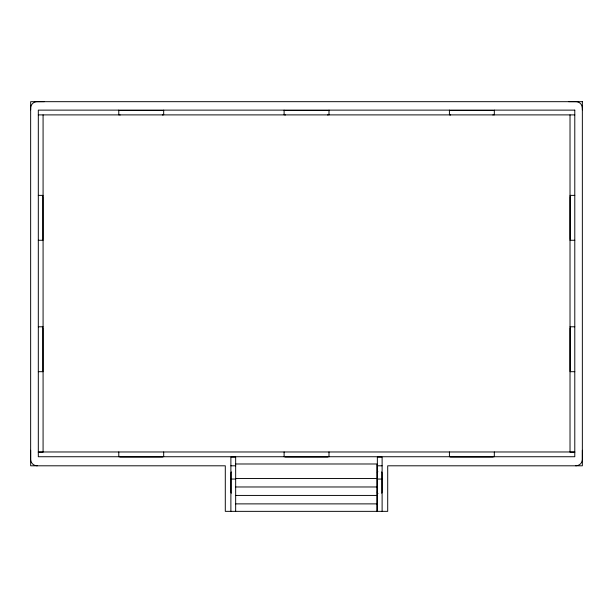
<?xml version="1.0" encoding="UTF-8"?>
<svg xmlns="http://www.w3.org/2000/svg" width="613" height="613" viewBox="0 0 613 613"><rect width="100%" height="100%" fill="white"/><g stroke="black" fill="none" stroke-linecap="round" stroke-linejoin="round"><path stroke-width="0.92" d="M582.35 450.279L582.342 459.643A6.421 6.421 0 0 1 578.274 465.336M30.65 109.834L30.704 107.244A6.459 6.459 0 0 1 36.527 101.681L44.343 101.651M377.34 472.922L377.355 472.654A1.418 1.418 0 0 1 377.899 471.742M578.251 465.359L575.791 465.803M492.867 114.983L493.036 114.968A0.805 0.805 0 0 0 493.68 114.37M38.312 114.892L574.787 114.892M38.312 195.371L43.079 195.371M570.021 195.371L574.787 195.371M38.312 240.265L43.079 240.265M570.021 240.265L574.787 240.265M38.312 326.79L43.079 326.79M570.021 326.79L574.787 326.79M38.312 371.693L43.079 371.693M570.021 371.693L574.787 371.693M38.312 451.973L574.787 451.973M38.312 452.164L43.079 452.164L43.079 114.892M574.787 452.164L570.021 452.164L570.021 114.892M235.66 463.987L376.88 463.987L376.88 511.349M230.886 465.803L235.66 465.803M377.34 465.803L382.114 465.803M235.66 478.531L376.88 478.531M230.886 479.052L235.66 479.052M377.34 479.052L382.114 479.052M235.66 486.975L376.88 486.975M235.66 495.427L376.88 495.427M235.66 503.878L376.88 503.878M568.657 101.651L576.473 101.674A6.421 6.421 0 0 1 582.273 107.206M285.397 114.983L285.229 114.968A0.805 0.805 0 0 1 284.593 114.37M120.133 114.983L119.964 114.968A0.805 0.805 0 0 1 119.32 114.37M37.209 465.803L34.749 465.359A6.475 6.475 0 0 1 30.65 459.62L30.65 450.279M582.296 107.244L582.35 109.834M377.34 491.703L377.34 492.362A1.418 1.418 0 0 0 377.976 493.511M494.316 110.125L494.316 114.892M494.316 451.973L494.316 456.739M449.413 110.125L449.413 114.892M449.413 451.973L449.413 456.739M382.114 511.349L382.114 457.137L377.34 457.137L377.34 511.349M328.997 110.125L328.997 114.892M328.997 451.973L328.997 456.739M284.103 110.125L284.103 114.892M284.103 451.973L284.103 456.739M235.66 511.349L235.66 457.137L230.886 457.137L230.886 511.349M163.686 110.125L163.686 114.892M163.686 451.973L163.686 456.739M118.784 110.125L118.784 114.892M118.784 451.973L118.784 456.739M42.581 371.233A0.805 0.805 0 0 0 42.925 370.574L42.918 328.17A0.805 0.805 0 0 0 42.596 327.664M42.581 239.806A0.805 0.805 0 0 0 42.925 239.147L42.918 196.742A0.805 0.805 0 0 0 42.596 196.237M570.427 371.233A0.805 0.805 0 0 1 570.082 370.574L570.09 328.17A0.805 0.805 0 0 1 570.412 327.656M570.427 239.806A0.805 0.805 0 0 1 570.082 239.147L570.09 196.742A0.805 0.805 0 0 1 570.412 196.237M231.339 493.166A1.418 1.418 0 0 1 231.07 492.4L231.078 472.684A1.418 1.418 0 0 1 231.4 471.949M381.661 493.166A1.418 1.418 0 0 0 381.93 492.4L381.922 472.684A1.418 1.418 0 0 0 381.6 471.949M119.305 456.325A0.805 0.805 0 0 0 120.018 457.03L162.422 457.03A0.805 0.805 0 0 0 163.158 456.348M493.695 456.325A0.805 0.805 0 0 1 492.982 457.03L450.578 457.03A0.805 0.805 0 0 1 449.842 456.348M284.57 456.325A0.805 0.805 0 0 0 285.29 457.03L327.694 457.03A0.805 0.805 0 0 0 328.43 456.348M163.15 114.355A0.805 0.805 0 0 1 162.368 114.983M119.596 110.608A0.805 0.805 0 0 1 120.018 110.432L162.422 110.432A0.805 0.805 0 0 1 162.851 110.601M450.632 114.983A0.805 0.805 0 0 1 449.85 114.355M493.404 110.608A0.805 0.805 0 0 0 492.982 110.432L450.578 110.432A0.805 0.805 0 0 0 450.149 110.601M328.415 114.355A0.805 0.805 0 0 1 327.633 114.983M284.861 110.608A0.805 0.805 0 0 1 285.29 110.432L327.694 110.432A0.805 0.805 0 0 1 328.124 110.601M582.35 101.681L30.65 101.681L30.65 465.803L225.293 465.803L225.293 511.349L387.707 511.349L387.707 465.803L582.35 465.803L582.35 101.681M574.787 110.125L38.312 110.125L38.312 456.739L574.787 456.739L574.787 110.125"/></g></svg>
